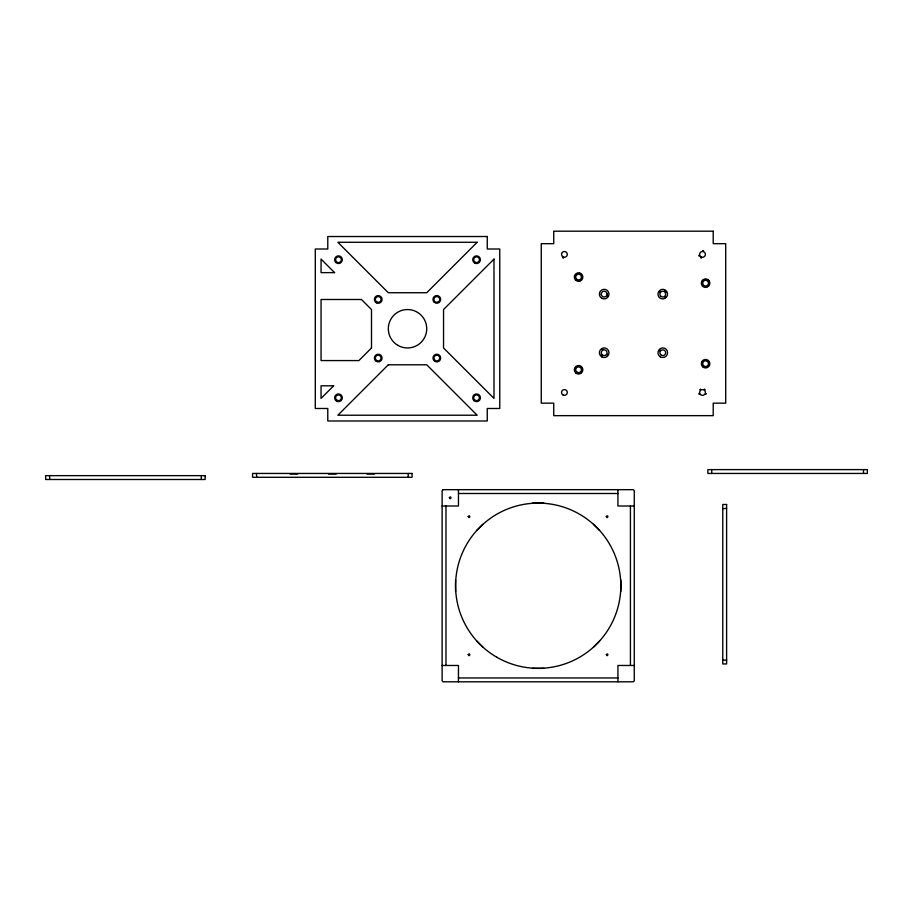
<?xml version="1.0" encoding="UTF-8"?>
<svg xmlns="http://www.w3.org/2000/svg" width="913" height="913" viewBox="0 0 913 913"><rect width="100%" height="100%" fill="white"/><g stroke="black" fill="none" stroke-linecap="round" stroke-linejoin="round"><path stroke-width="1.37" d="M601.302 294.397L601.336 293.655M476.791 530.453L482.909 524.336M593.473 647.134L599.59 641.017M49.827 479.302L49.496 475.65M256.758 477.111L256.416 473.448M290.049 474.03L297.729 474.03M328.475 474.03L336.155 474.03M366.9 474.03L374.592 474.03M458.452 493.499L617.93 493.499M532.427 503.109L543.954 503.109M442.12 505.996L458.452 505.996L458.452 489.665M634.261 505.996L617.93 505.996L617.93 489.665M726.611 508.336L722.948 508.667M722.765 660.122L726.611 660.122M442.12 665.474L458.452 665.474L458.452 681.806M634.261 665.474L617.93 665.474L617.93 681.806M532.427 668.35L543.954 668.35M458.452 677.96L617.93 677.96M593.473 524.336L599.59 530.453M476.791 641.017L482.909 647.134M439.667 298.973L439.689 299.726M863.504 469.613L863.504 473.448M711.718 469.613L711.718 473.448M630.427 505.996L630.427 665.474M620.817 579.972L620.817 591.498M455.576 579.972L455.576 591.498M445.966 505.996L445.966 665.474M408.214 473.448L408.214 477.294M201.282 475.65L201.282 479.496M665.497 296.839A3.846 3.846 0 0 1 664.698 297.455M659.448 292.206A3.846 3.846 0 0 1 660.065 291.407M664.698 290.791A3.846 3.846 0 0 1 666.102 292.206M659.448 350.809A3.846 3.846 0 0 1 660.065 350.01M607.693 354.267A3.846 3.846 0 0 1 607.179 355.123M601.77 355.728A3.846 3.846 0 0 1 601.074 354.997M601.895 349.633A3.846 3.846 0 0 1 602.774 349.143M607.818 295.298A3.846 3.846 0 0 1 607.373 296.2M580.508 280.394A3.846 3.846 0 0 1 579.572 280.782M579.572 273.352A3.846 3.846 0 0 1 580.508 273.74M581.296 372.493A3.846 3.846 0 0 1 580.508 373.109M580.508 366.455A3.846 3.846 0 0 1 581.296 367.06M708.305 285.883A3.846 3.846 0 0 1 707.507 286.488M702.257 281.238A3.846 3.846 0 0 1 702.873 280.439M707.507 279.834A3.846 3.846 0 0 1 708.922 281.238M702.257 361.765A3.846 3.846 0 0 1 702.873 360.966M706.228 393.457A3.846 3.846 0 0 1 705.84 394.382M699.187 394.382A3.846 3.846 0 0 1 698.81 393.457M699.803 389.748A3.846 3.846 0 0 1 700.591 389.132M704.437 389.132A3.846 3.846 0 0 1 705.235 389.748M563.447 258.094A3.846 3.846 0 0 1 562.511 257.717M701.389 258.059A3.846 3.846 0 0 1 700.476 257.637M699.13 256.188A3.846 3.846 0 0 1 698.776 255.252M702.656 250.539A3.846 3.846 0 0 1 703.638 250.71M607.042 293.838L607.019 294.591A2.887 2.887 0 0 1 604.452 296.987L603.698 296.965A2.887 2.887 0 0 1 601.302 293.895A2.887 2.887 0 0 1 604.144 291.236A2.887 2.887 0 0 1 607.042 293.838M449.356 497.574C450.531 501.248 452.209 494.994 449.356 497.574M468.221 516.438C469.396 520.113 471.074 513.859 468.221 516.438M468.221 654.53C469.396 658.193 471.074 651.939 468.221 654.53M606.3 516.438C607.476 520.113 609.154 513.859 606.3 516.438M606.3 654.53C607.476 658.193 609.154 651.939 606.3 654.53M333.667 385.8L321.056 398.399L321.056 385.8L333.667 385.8M371.5 347.967L358.889 360.578L321.056 360.578L321.056 299.487L361.445 299.487L371.5 309.541L371.5 347.967M477.168 242.287L426.736 292.731L388.31 292.731L337.867 242.287L477.168 242.287M388.31 364.778L337.867 415.221L477.168 415.221L426.736 364.778L388.31 364.778M493.99 259.098L443.547 309.541L443.547 347.967L493.99 398.399L493.99 259.098M443.079 489.665L442.12 490.623L442.12 680.847L443.079 681.806L633.302 681.806L634.261 680.847L634.261 490.623L633.302 489.665L443.079 489.665M437.293 302.294L436.54 302.317A2.887 2.887 0 0 1 433.983 299.921L433.949 299.167A2.887 2.887 0 0 1 436.848 296.565A2.887 2.887 0 0 1 439.701 299.224A2.887 2.887 0 0 1 437.293 302.294M713.213 231.194L553.735 231.194L553.735 243.68L541.249 243.68L541.249 403.158L553.735 403.158L553.735 415.655L713.213 415.655L713.213 403.158L725.709 403.158L725.709 243.68L713.213 243.68L713.213 231.194M487.257 236.524L327.778 236.524L327.778 249.009L315.293 249.009L315.293 408.488L327.778 408.488L327.778 420.984L487.257 420.984L487.257 408.488L499.753 408.488L499.753 249.009L487.257 249.009L487.257 236.524M334.58 272.622L321.056 272.622L321.056 259.098L334.58 272.622M867.35 469.613L707.872 469.613L707.872 473.448L867.35 473.448L867.35 469.613M412.06 473.448L252.581 473.448L252.581 477.294L412.06 477.294L412.06 473.448M205.128 475.65L45.65 475.65L45.65 479.496L205.128 479.496L205.128 475.65M726.611 504.49L722.765 504.49L722.765 663.968L726.611 663.968L726.611 504.49M496.877 657.28A82.627 82.627 0 0 0 620.817 585.735A82.627 82.627 0 0 0 496.877 514.179A82.627 82.627 0 0 0 496.877 657.28M659.38 297.524A4.805 4.805 0 0 0 667.414 295.367A4.805 4.805 0 0 0 661.537 289.478A4.805 4.805 0 0 0 659.38 297.524M660.373 356.88A4.805 4.805 0 0 0 667.586 352.726A4.805 4.805 0 0 0 660.373 348.561A4.805 4.805 0 0 0 660.373 356.88M575.555 280.097A4.28 4.28 0 0 0 582.711 278.18A4.28 4.28 0 0 0 577.473 272.941A4.28 4.28 0 0 0 575.555 280.097M575.555 372.801A4.28 4.28 0 0 0 582.711 370.883A4.28 4.28 0 0 0 577.473 365.645A4.28 4.28 0 0 0 575.555 372.801M702.565 366.706A4.28 4.28 0 0 0 709.721 364.789A4.28 4.28 0 0 0 704.482 359.562A4.28 4.28 0 0 0 702.565 366.706M661.343 355.225A2.876 2.876 0 0 0 665.657 352.726A2.876 2.876 0 0 0 661.343 350.227A2.876 2.876 0 0 0 661.343 355.225M660.738 296.154A2.876 2.876 0 0 0 665.566 294.865A2.876 2.876 0 0 0 662.028 291.338A2.876 2.876 0 0 0 660.738 296.154M601.77 298.277A4.805 4.805 0 0 0 608.982 294.123A4.805 4.805 0 0 0 601.77 289.957A4.805 4.805 0 0 0 601.77 298.277M602.728 355.225A2.887 2.887 0 0 0 607.054 352.726A2.887 2.887 0 0 0 602.728 350.227A2.887 2.887 0 0 0 602.728 355.225M601.77 356.88A4.805 4.805 0 0 0 608.982 352.726A4.805 4.805 0 0 0 601.77 348.561A4.805 4.805 0 0 0 601.77 356.88M702.565 286.18A4.28 4.28 0 0 0 709.721 284.263A4.28 4.28 0 0 0 704.482 279.036A4.28 4.28 0 0 0 702.565 286.18M704.151 285.655A2.887 2.887 0 0 0 708.465 283.156A2.887 2.887 0 0 0 704.151 280.668A2.887 2.887 0 0 0 704.151 285.655M703.546 365.725A2.887 2.887 0 0 0 708.374 364.435A2.887 2.887 0 0 0 704.847 360.909A2.887 2.887 0 0 0 703.546 365.725M576.548 279.104A2.887 2.887 0 0 0 581.364 277.814A2.887 2.887 0 0 0 577.838 274.288A2.887 2.887 0 0 0 576.548 279.104M577.142 372.276A2.887 2.887 0 0 0 581.467 369.776A2.887 2.887 0 0 0 577.142 367.277A2.887 2.887 0 0 0 577.142 372.276M562.99 394.964A2.887 2.887 0 0 0 567.315 392.464A2.887 2.887 0 0 0 562.99 389.965A2.887 2.887 0 0 0 562.99 394.964M700.476 394.507A2.887 2.887 0 0 0 705.304 393.206A2.887 2.887 0 0 0 701.766 389.68A2.887 2.887 0 0 0 700.476 394.507M562.99 256.884A2.887 2.887 0 0 0 567.315 254.385A2.887 2.887 0 0 0 562.99 251.885A2.887 2.887 0 0 0 562.99 256.884M701.081 256.884A2.887 2.887 0 0 0 705.395 254.385A2.887 2.887 0 0 0 701.081 251.885A2.887 2.887 0 0 0 701.081 256.884M336.441 261.746A2.887 2.887 0 0 0 341.268 260.456A2.887 2.887 0 0 0 337.73 256.93A2.887 2.887 0 0 0 336.441 261.746M397.92 345.388A19.219 19.219 0 0 0 426.736 328.748A19.219 19.219 0 0 0 397.92 312.109A19.219 19.219 0 0 0 397.92 345.388M336.555 401.115A3.846 3.846 0 0 0 342.318 397.794A3.846 3.846 0 0 0 336.555 394.462A3.846 3.846 0 0 0 336.555 401.115M376.784 360.544A2.876 2.876 0 0 0 381.098 358.056A2.876 2.876 0 0 0 376.784 355.556A2.876 2.876 0 0 0 376.784 360.544M376.784 301.941A2.876 2.876 0 0 0 381.098 299.453A2.876 2.876 0 0 0 376.784 296.953A2.876 2.876 0 0 0 376.784 301.941M376.293 302.774A3.846 3.846 0 0 0 382.068 299.453A3.846 3.846 0 0 0 376.293 296.12A3.846 3.846 0 0 0 376.293 302.774M474.52 261.746A2.887 2.887 0 0 0 479.348 260.456A2.887 2.887 0 0 0 475.821 256.93A2.887 2.887 0 0 0 474.52 261.746M335.858 262.522A3.846 3.846 0 0 0 342.227 260.57A3.846 3.846 0 0 0 337.354 256.039A3.846 3.846 0 0 0 335.858 262.522M337.034 400.293A2.887 2.887 0 0 0 341.359 397.794A2.887 2.887 0 0 0 337.034 395.295A2.887 2.887 0 0 0 337.034 400.293M474.03 400.681A3.846 3.846 0 0 0 480.329 398.536A3.846 3.846 0 0 0 475.319 394.154A3.846 3.846 0 0 0 474.03 400.681M475.125 400.293A2.887 2.887 0 0 0 479.439 397.794A2.887 2.887 0 0 0 475.125 395.295A2.887 2.887 0 0 0 475.125 400.293M474.646 263.035A3.846 3.846 0 0 0 480.409 259.714A3.846 3.846 0 0 0 474.646 256.382A3.846 3.846 0 0 0 474.646 263.035M434.28 302.283A3.846 3.846 0 0 0 440.591 300.16A3.846 3.846 0 0 0 435.592 295.755A3.846 3.846 0 0 0 434.28 302.283M435.387 360.555A2.887 2.887 0 0 0 439.701 358.056A2.887 2.887 0 0 0 435.387 355.556A2.887 2.887 0 0 0 435.387 360.555M376.293 361.377A3.846 3.846 0 0 0 382.068 358.056A3.846 3.846 0 0 0 376.304 354.723A3.846 3.846 0 0 0 376.293 361.377M434.542 361.149A3.846 3.846 0 0 0 440.648 358.478A3.846 3.846 0 0 0 435.284 354.529A3.846 3.846 0 0 0 434.542 361.149"/></g></svg>
